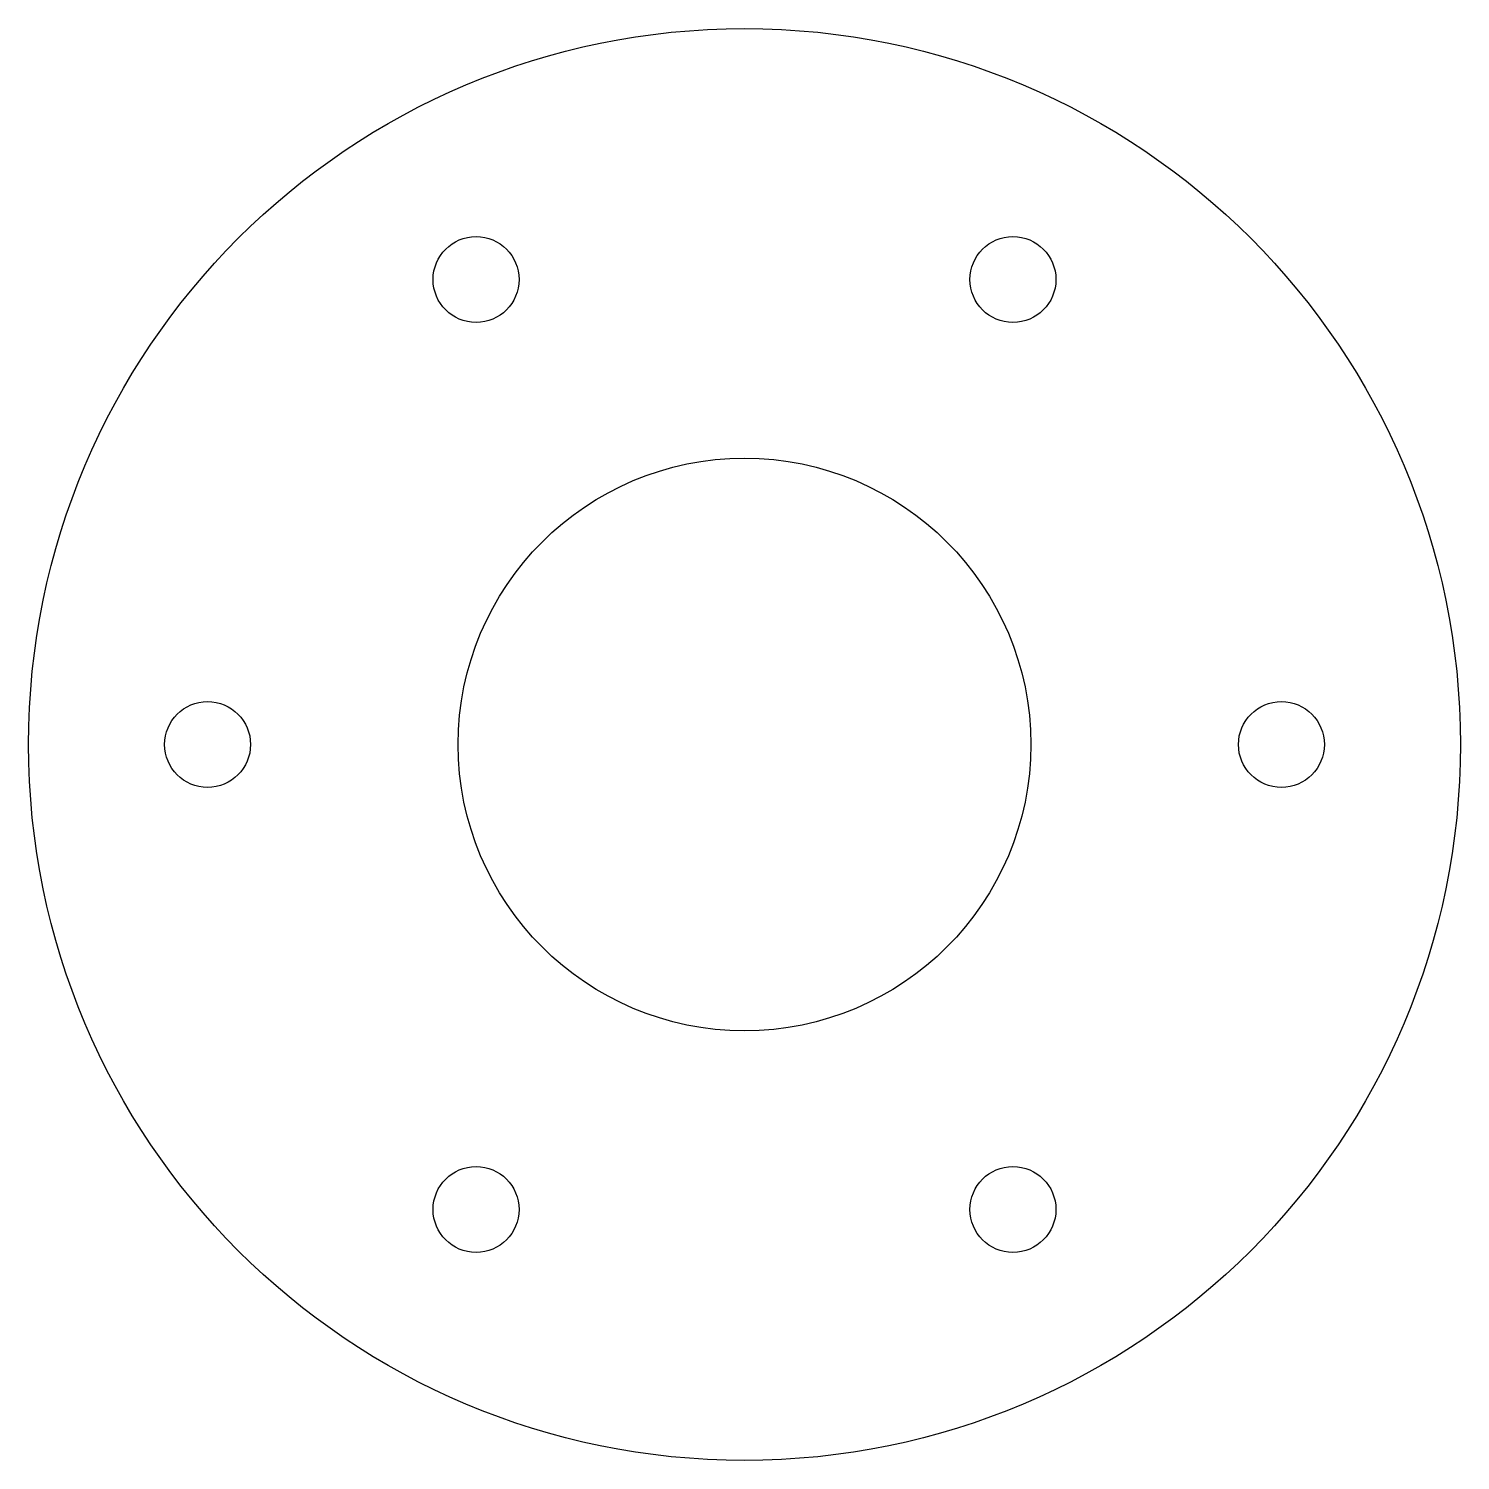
# Model space of a CAD drawing. Header units: millimetres. Extents: x 0 to 200, y 0 to 200.
import ezdxf

# ---------------------------------------------------------------- set-up
doc = ezdxf.new("R2010")
doc.units = ezdxf.units.MM

msp = doc.modelspace()

# ---------------------------------------------------------------- linework, layer by layer
for centre, radius in [((100, 100), 100), ((62.5, 164.95), 6), ((137.5, 164.95), 6), ((100, 100), 40), ((25, 100), 6), ((175, 100), 6), ((62.5, 35.05), 6), ((137.5, 35.05), 6)]:
    msp.add_circle(centre, radius)

doc.saveas('drawing.dxf')
